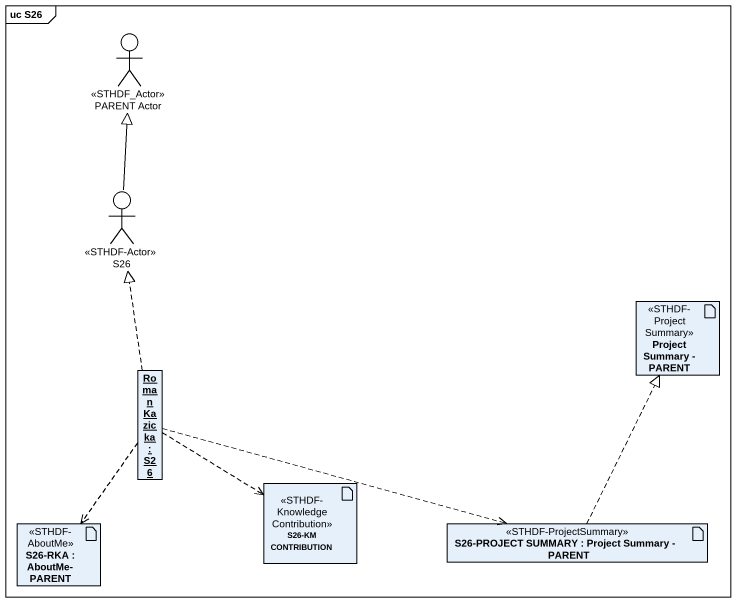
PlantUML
@startuml
mainframe uc S26
allowmixing
hide circle
hide empty members
actor "PARENT Actor" as PARENT_Actor <<STHDF_Actor>>
actor S26 <<STHDF-Actor>>
artifact "Project Summary - PARENT" as Project_Summary_PARENT <<STHDF-ProjectSummary>>
object "Roman Kazicka : S26" as Roman_Kazicka
artifact "S26-KM CONTRIBUTION" as S26_KM_CONTRIBUTION <<STHDF-KnowledgeContribution>>
artifact "S26-RKA : AboutMe-PARENT" as S26_RKA <<STHDF-AboutMe>>
artifact "S26-PROJECT SUMMARY : Project Summary - PARENT" as S26_PROJECT_SUMMARY <<STHDF-ProjectSummary>>
S26 -up-|> PARENT_Actor
Roman_Kazicka .up.|> S26
Roman_Kazicka ..> S26_KM_CONTRIBUTION
Roman_Kazicka ..> S26_RKA
Roman_Kazicka .right.> S26_PROJECT_SUMMARY
S26_PROJECT_SUMMARY .up.|> Project_Summary_PARENT
@enduml
